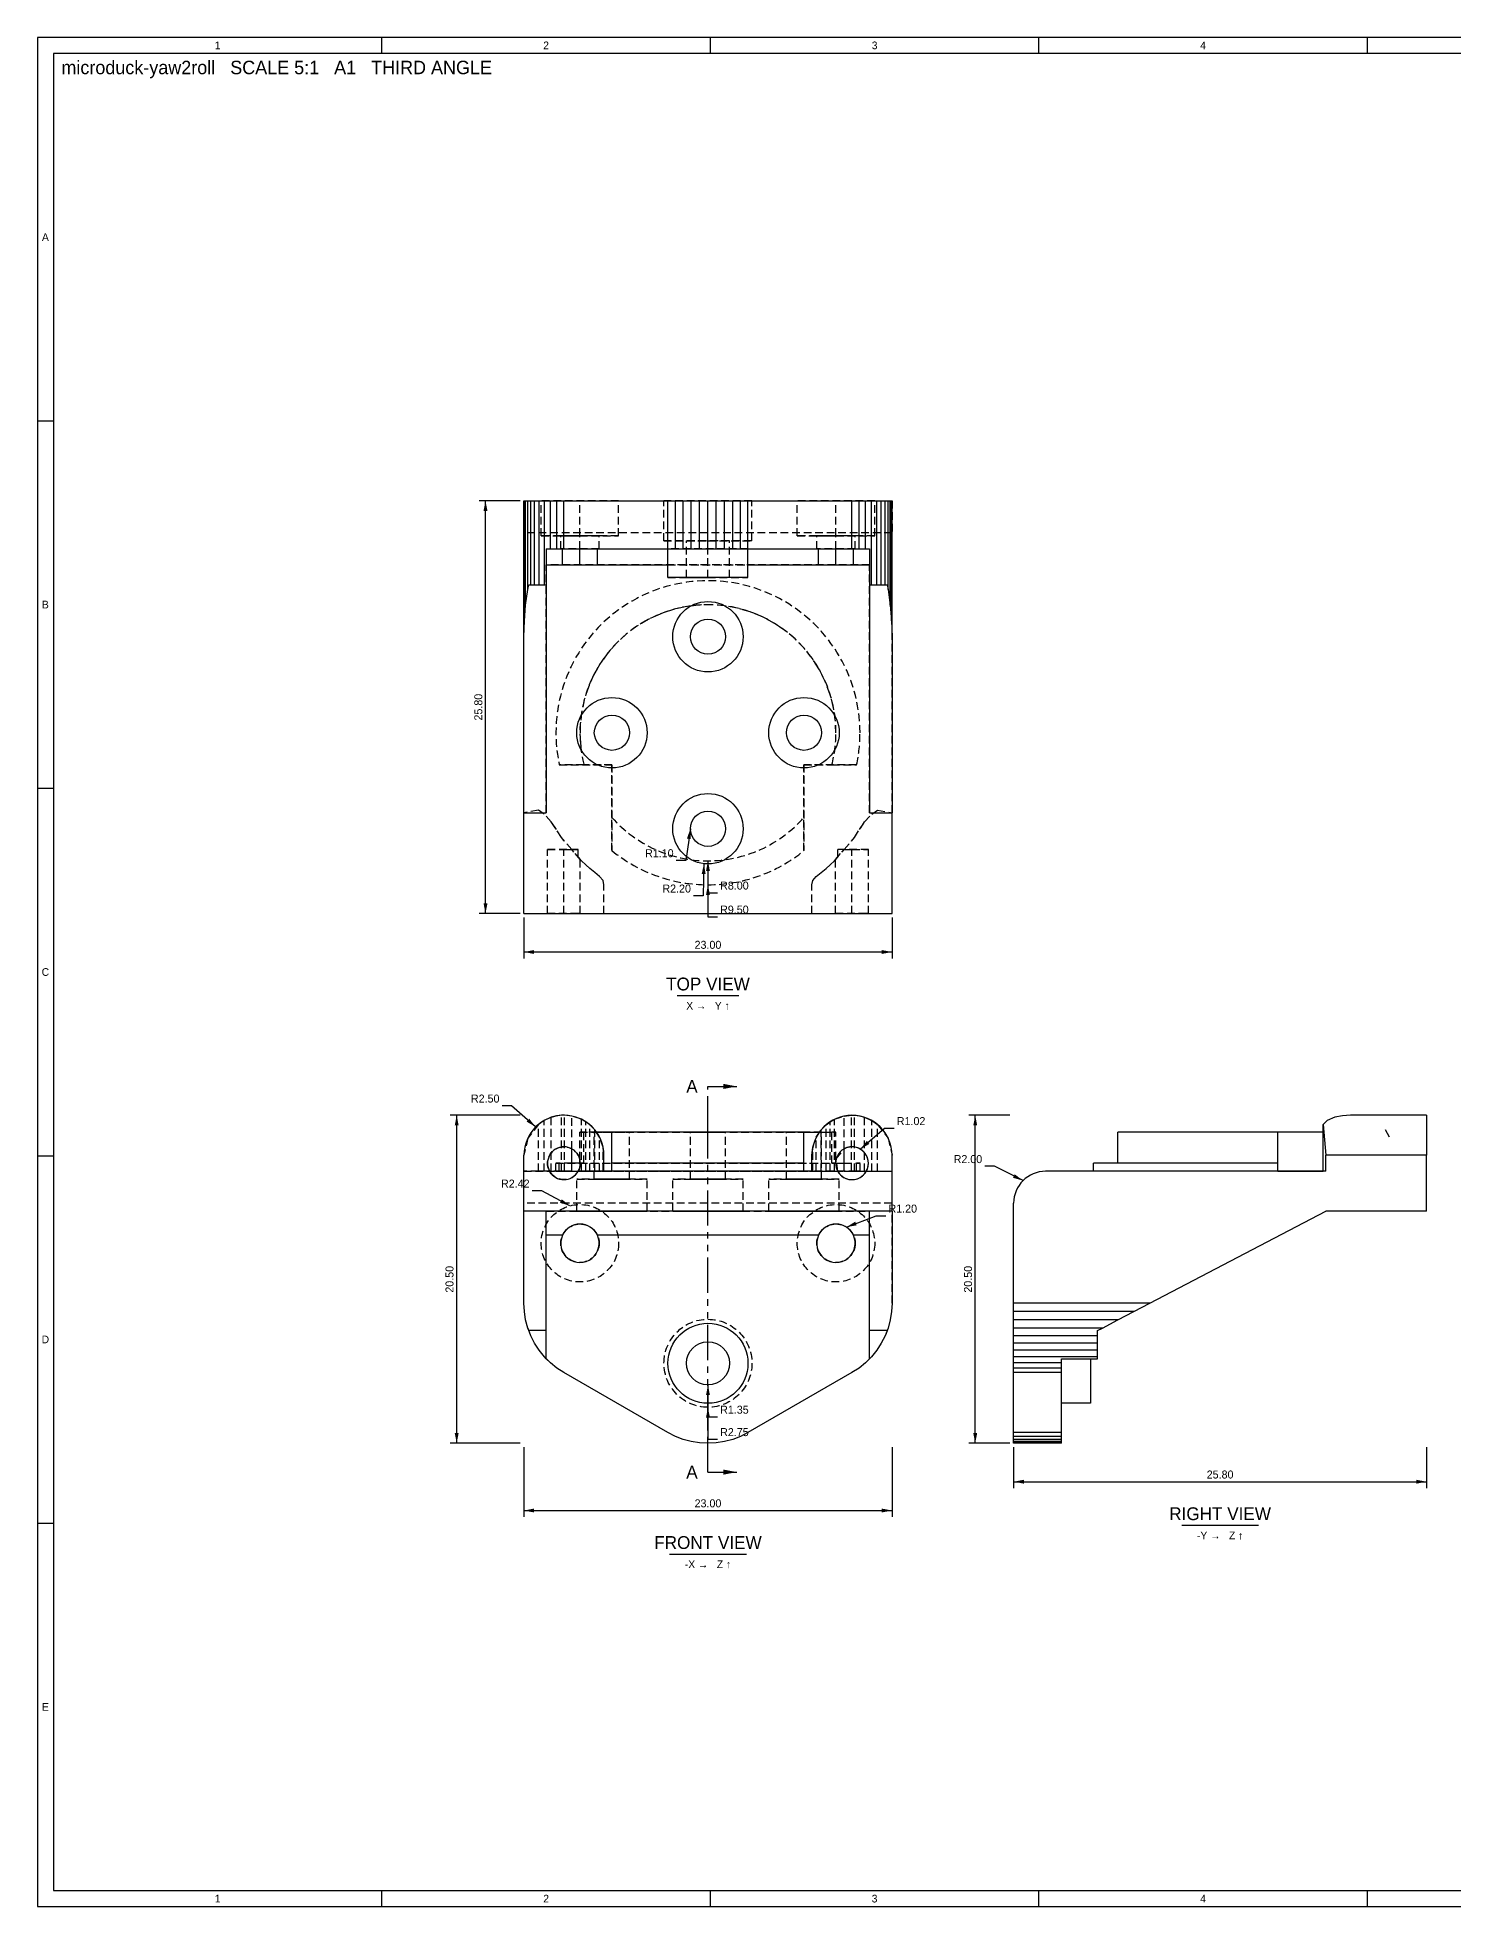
# Model space of a CAD drawing. Header units: millimetres. Extents: x 5 to 851, y 5 to 589.
# Drawn here: x 5 to 447, y 5 to 589 of the extents above; entities that cross this region are included whole.
import ezdxf
from ezdxf.enums import TextEntityAlignment as Align

# ---------------------------------------------------------------- set-up
doc = ezdxf.new("R2010")
doc.units = ezdxf.units.MM
doc.linetypes.add('HIDDEN', pattern=[3.6, 2.4, -1.2])
doc.linetypes.add('PHANTOM', pattern=[21, 11, -2, 2, -2, 2, -2])
for name, color, linetype in [('CUT', 1, 'PHANTOM'), ('CUTTHIN', 1, 'PHANTOM'), ('DIM', 3, 'CONTINUOUS'), ('FRAME', 7, 'CONTINUOUS'), ('HIDDEN', 8, 'HIDDEN'), ('TEXT', 3, 'CONTINUOUS'), ('TITLE', 7, 'CONTINUOUS'), ('VISIBLE', 7, 'CONTINUOUS')]:
    doc.layers.add(name, color=color, linetype=linetype)

msp = doc.modelspace()

# ---------------------------------------------------------------- linework, layer by layer
at = {"layer": 'CUT'}
for p, q in [((214.5, 247.25), (214.5, 261.25)), ((214.5, 261.25), (223.5, 261.25)), ((214.5, 140.75), (214.5, 154.75)), ((214.5, 140.75), (223.5, 140.75))]:
    msp.add_line(p, q, dxfattribs=at)
for points in [[(223.5, 261.25), (219.3, 262.048), (219.3, 260.452)], [(223.5, 140.75), (219.3, 141.548), (219.3, 139.952)]]:
    msp.add_solid(points, dxfattribs=at)
at = {"layer": 'CUTTHIN'}
msp.add_line((214.5, 154.75), (214.5, 247.25), dxfattribs=at)
at = {"layer": 'DIM'}
for p, q in [((155.8, 444.25), (143, 444.25)), ((145, 315.25), (145, 444.25)), ((209, 341.75), (207.567558, 331.853126)), ((207.567558, 331.853126), (204.567558, 331.853126)), ((213.241741, 330.822201), (212.98466, 320.825506)), ((214.5, 331.75), (214.5, 321.75)), ((214.5, 324.25), (214.5, 314.25)), ((214.5, 321.75), (217.5, 321.75)), ((212.98466, 320.825506), (209.98466, 320.825506)), ((155.8, 315.25), (143, 315.25)), ((157, 314.05), (157, 301.25)), ((214.5, 314.25), (217.5, 314.25)), ((272, 314.05), (272, 301.25)), ((157, 303.25), (272, 303.25)), ((155.8, 252.25), (134, 252.25)), ((136, 149.75), (136, 252.25)), ((153.168588, 255.21162), (150.168588, 255.21162)), ((160.661165, 248.588835), (153.168588, 255.21162)), ((308.8, 252.25), (296, 252.25)), ((298, 149.75), (298, 252.25)), ((262.093562, 241.670301), (269.69592, 248.166773)), ((269.69592, 248.166773), (272.69592, 248.166773)), ((303.986726, 236.297332), (300.986726, 236.297332)), ((312.928932, 231.821068), (303.986726, 236.297332)), ((162.560994, 228.641147), (159.560994, 228.641147)), ((171.38873, 223.94316), (162.560994, 228.641147)), ((257.74037, 217.299752), (267.097628, 220.827035)), ((267.097628, 220.827035), (270.097628, 220.827035)), ((214.5, 168), (214.5, 158)), ((214.5, 161), (214.5, 151)), ((214.5, 158), (217.5, 158)), ((155.8, 149.75), (134, 149.75)), ((157, 148.55), (157, 126.75)), ((214.5, 151), (217.5, 151)), ((272, 148.55), (272, 126.75)), ((308.8, 149.75), (296, 149.75)), ((310, 148.55), (310, 135.75)), ((439, 148.55), (439, 135.75)), ((310, 137.75), (439, 137.75)), ((157, 128.75), (272, 128.75))]:
    msp.add_line(p, q, dxfattribs=at)
for points in [[(145, 444.25), (144.392, 441.05), (145.608, 441.05)], [(209, 341.75), (207.939889, 338.670093), (209.143348, 338.495908)], [(213.241741, 330.822201), (212.551676, 327.638889), (213.767274, 327.607628)], [(214.5, 331.75), (213.892, 328.55), (215.108, 328.55)], [(214.5, 324.25), (213.892, 321.05), (215.108, 321.05)], [(145, 315.25), (145.608, 318.45), (144.392, 318.45)], [(157, 303.25), (160.2, 302.642), (160.2, 303.858)], [(272, 303.25), (268.8, 303.858), (268.8, 302.642)], [(136, 252.25), (135.392, 249.05), (136.608, 249.05)], [(160.661165, 248.588835), (158.666206, 251.163675), (157.860875, 250.252577)], [(298, 252.25), (297.392, 249.05), (298.608, 249.05)], [(262.093562, 241.670301), (264.921302, 243.286949), (264.131331, 244.211395)], [(312.928932, 231.821068), (310.339583, 233.797158), (309.795269, 232.709786)], [(171.38873, 223.94316), (168.849492, 225.983242), (168.278217, 224.90979)], [(257.74037, 217.299752), (260.949152, 217.859561), (260.520234, 218.997404)], [(214.5, 168), (213.892, 164.8), (215.108, 164.8)], [(214.5, 161), (213.892, 157.8), (215.108, 157.8)], [(136, 149.75), (136.608, 152.95), (135.392, 152.95)], [(298, 149.75), (298.608, 152.95), (297.392, 152.95)], [(310, 137.75), (313.2, 137.142), (313.2, 138.358)], [(439, 137.75), (435.8, 138.358), (435.8, 137.142)], [(157, 128.75), (160.2, 128.142), (160.2, 129.358)], [(272, 128.75), (268.8, 129.358), (268.8, 128.142)]]:
    msp.add_solid(points, dxfattribs=at)
at = {"layer": 'FRAME'}
for p, q in [((831, 584), (10, 584)), ((10, 584), (10, 10)), ((10, 10), (831, 10))]:
    msp.add_line(p, q, dxfattribs=at)
at = {"layer": 'HIDDEN'}
for p, q in [((157, 444.25), (157, 434.25)), ((157, 444.25), (272, 444.25)), ((186.6, 444.25), (162.4, 444.25)), ((162.4, 444.25), (167.687511, 444.25)), ((162.4, 433.25), (162.4, 444.25)), ((167.687511, 444.25), (168.486681, 444.25)), ((168.486681, 444.25), (174.5, 444.25)), ((174.5, 444.25), (180.513319, 444.25)), ((174.5, 433.25), (174.5, 444.25)), ((180.513319, 444.25), (181.312489, 444.25)), ((181.312489, 444.25), (186.6, 444.25)), ((186.6, 433.25), (186.6, 444.25)), ((228.25, 444.25), (200.75, 444.25)), ((200.75, 444.25), (214.5, 444.25)), ((200.75, 431.75), (200.75, 444.25)), ((214.5, 444.25), (228.25, 444.25)), ((214.5, 431.75), (214.5, 444.25)), ((228.25, 431.75), (228.25, 444.25)), ((266.6, 444.25), (242.4, 444.25)), ((242.4, 444.25), (247.687511, 444.25)), ((242.4, 433.25), (242.4, 444.25)), ((247.687511, 444.25), (248.486681, 444.25)), ((248.486681, 444.25), (254.5, 444.25)), ((254.5, 444.25), (260.513319, 444.25)), ((254.5, 433.25), (254.5, 444.25)), ((260.513319, 444.25), (261.312489, 444.25)), ((261.312489, 444.25), (266.6, 444.25)), ((266.6, 433.25), (266.6, 444.25)), ((272, 444.25), (272, 434.25)), ((272, 434.25), (157, 434.25)), ((157, 346.75), (157, 434.25)), ((186.6, 433.25), (162.4, 433.25)), ((162.4, 433.25), (174.5, 433.25)), ((180.5, 433.25), (168.5, 433.25)), ((168.5, 433.25), (174.5, 433.25)), ((168.5, 429.25), (168.5, 433.25)), ((174.5, 433.25), (186.6, 433.25)), ((174.5, 433.25), (180.5, 433.25)), ((174.5, 429.25), (174.5, 433.25)), ((180.5, 429.25), (180.5, 433.25)), ((266.6, 433.25), (242.4, 433.25)), ((242.4, 433.25), (254.5, 433.25)), ((260.5, 433.25), (248.5, 433.25)), ((248.5, 433.25), (254.5, 433.25)), ((248.5, 429.25), (248.5, 433.25)), ((254.5, 433.25), (266.6, 433.25)), ((254.5, 433.25), (260.5, 433.25)), ((254.5, 429.25), (254.5, 433.25)), ((260.5, 429.25), (260.5, 433.25)), ((272, 346.75), (272, 434.25)), ((164, 429.25), (164, 424.25)), ((164, 429.25), (169.045644, 429.25)), ((180.5, 429.25), (168.5, 429.25)), ((168.5, 429.25), (169.045644, 429.25)), ((179.954356, 429.25), (180.5, 429.25)), ((179.954356, 429.25), (249.045644, 429.25)), ((228.25, 431.75), (200.75, 431.75)), ((200.75, 431.75), (214.5, 431.75)), ((227, 429.25), (202, 429.25)), ((202, 429.25), (214.5, 429.25)), ((221.25, 431.75), (207.75, 431.75)), ((207.75, 431.75), (214.5, 431.75)), ((207.75, 420.25), (207.75, 431.75)), ((214.5, 431.75), (228.25, 431.75)), ((214.5, 431.75), (221.25, 431.75)), ((214.5, 420.25), (214.5, 431.75)), ((214.5, 429.25), (227, 429.25)), ((214.5, 420.25), (214.5, 429.25)), ((221.25, 420.25), (221.25, 431.75)), ((260.5, 429.25), (248.5, 429.25)), ((248.5, 429.25), (249.045644, 429.25)), ((259.954356, 429.25), (260.5, 429.25)), ((259.954356, 429.25), (265, 429.25)), ((265, 429.25), (265, 424.25)), ((164, 346.75), (164, 424.25)), ((265, 424.25), (164, 424.25)), ((202, 424.25), (227, 424.25)), ((265, 346.75), (265, 424.25)), ((158.526197, 418), (164, 418)), ((202, 420.25), (214.5, 420.25)), ((221.25, 420.25), (207.75, 420.25)), ((207.75, 420.25), (214.5, 420.25)), ((214.5, 420.25), (227, 420.25)), ((214.5, 420.25), (221.25, 420.25)), ((265, 418), (270.473803, 418)), ((199.533926, 408.844698), (195.804307, 407.112)), ((203.42174, 410.185298), (199.533926, 408.844698)), ((207.426653, 411.11963), (203.42174, 410.185298)), ((211.506332, 411.637817), (207.426653, 411.11963)), ((215.617655, 411.734383), (211.506332, 411.637817)), ((219.717164, 411.408306), (215.617655, 411.734383)), ((223.761526, 410.663033), (219.717164, 411.408306)), ((227.707993, 409.506442), (223.761526, 410.663033)), ((231.514849, 407.950759), (227.707993, 409.506442)), ((192.272305, 405.00552), (188.975254, 402.547522)), ((195.804307, 407.112), (192.272305, 405.00552)), ((235.141854, 406.012426), (231.514849, 407.950759)), ((238.550671, 403.711934), (235.141854, 406.012426)), ((241.705269, 401.073597), (238.550671, 403.711934)), ((185.948004, 399.763988), (183.222554, 396.684341)), ((188.975254, 402.547522), (185.948004, 399.763988)), ((244.572301, 398.125305), (241.705269, 401.073597)), ((247.121463, 394.898221), (244.572301, 398.125305)), ((180.827713, 393.341134), (178.788794, 389.769704)), ((183.222554, 396.684341), (180.827713, 393.341134)), ((249.325811, 391.426456), (247.121463, 394.898221)), ((251.162043, 387.746707), (249.325811, 391.426456)), ((177.127349, 386.007803), (175.86094, 382.095194)), ((178.788794, 389.769704), (177.127349, 386.007803)), ((252.61075, 383.89787), (251.162043, 387.746707)), ((175.86094, 382.095194), (175.002953, 378.073234)), ((253.65662, 379.920627), (252.61075, 383.89787)), ((254.288596, 375.85702), (253.65662, 379.920627)), ((174.562458, 373.984437), (174.544109, 369.872021)), ((175.002953, 378.073234), (174.562458, 373.984437)), ((254.5, 371.75), (254.288596, 375.85702)), ((174.544109, 369.872021), (174.948102, 365.779456)), ((168.064561, 361.75), (184.5, 361.75)), ((175.770167, 361.75), (168.064561, 361.75)), ((184.5, 361.75), (175.770167, 361.75)), ((184.5, 361.75), (184.5, 334.9227)), ((184.5, 345.292487), (184.5, 361.75)), ((260.935439, 361.75), (244.5, 361.75)), ((244.5, 361.75), (244.5, 334.9227)), ((244.5, 361.75), (253.229833, 361.75)), ((244.5, 345.292487), (244.5, 361.75)), ((253.229833, 361.75), (260.935439, 361.75)), ((161.55, 347.6), (157, 346.75)), ((161.55, 347.6), (157, 346.75)), ((163.3, 346.35), (161.55, 347.6)), ((163.3, 346.35), (161.55, 347.6)), ((165.55, 343.95), (163.3, 346.35)), ((165.55, 343.95), (163.3, 346.35)), ((184.5, 334.9227), (184.5, 345.292487)), ((244.5, 334.9227), (244.5, 345.292487)), ((263.45, 343.95), (265.7, 346.35)), ((263.45, 343.95), (265.7, 346.35)), ((265.7, 346.35), (267.45, 347.6)), ((265.7, 346.35), (267.45, 347.6)), ((267.45, 347.6), (272, 346.75)), ((267.45, 347.6), (272, 346.75)), ((168.75, 339.05), (165.55, 343.95)), ((167.15, 341.5), (165.55, 343.95)), ((168.75, 339.05), (167.15, 341.5)), ((169.65, 337.85), (168.75, 339.05)), ((169.5, 338.05), (168.75, 339.05)), ((259.35, 337.85), (260.25, 339.05)), ((259.5, 338.05), (260.25, 339.05)), ((260.25, 339.05), (263.45, 343.95)), ((260.25, 339.05), (261.85, 341.5)), ((261.85, 341.5), (263.45, 343.95)), ((173.973883, 335.25), (164.375, 335.25)), ((164.375, 335.25), (169.5, 335.25)), ((164.375, 315.25), (164.375, 335.25)), ((169.65, 337.85), (169.5, 338.05)), ((169.5, 335.25), (171.95, 335.25)), ((169.5, 315.25), (169.5, 335.25)), ((171.95, 335.25), (169.65, 337.85)), ((171.95, 335.25), (169.65, 337.85)), ((171.95, 335.25), (173.973883, 335.25)), ((174.625, 332.180328), (171.95, 335.25)), ((175, 331.75), (171.95, 335.25)), ((173.973883, 332.927512), (173.973883, 335.25)), ((175, 331.75), (173.973883, 332.927512)), ((173.973883, 332.927512), (174.625, 332.180328)), ((254, 331.75), (257.05, 335.25)), ((254, 331.75), (255.026117, 332.927512)), ((254.375, 332.180328), (257.05, 335.25)), ((255.026117, 332.927512), (254.375, 332.180328)), ((255.026117, 332.927512), (255.026117, 335.25)), ((257.05, 335.25), (255.026117, 335.25)), ((264.625, 335.25), (255.026117, 335.25)), ((257.05, 335.25), (259.35, 337.85)), ((257.05, 335.25), (259.35, 337.85)), ((257.05, 335.25), (259.5, 335.25)), ((259.35, 337.85), (259.5, 338.05)), ((259.5, 335.25), (264.625, 335.25)), ((259.5, 315.25), (259.5, 335.25)), ((264.625, 315.25), (264.625, 335.25)), ((174.625, 315.25), (174.625, 332.180328)), ((176.3, 330.5), (175, 331.75)), ((176.3, 330.5), (175, 331.75)), ((177.6, 329.3), (176.3, 330.5)), ((177.6, 329.3), (176.3, 330.5)), ((179.15, 328.05), (177.6, 329.3)), ((179.15, 328.05), (177.6, 329.3)), ((180.65, 326.85), (179.15, 328.05)), ((180.65, 326.85), (179.15, 328.05)), ((248.35, 326.85), (249.85, 328.05)), ((248.35, 326.85), (249.85, 328.05)), ((249.85, 328.05), (251.4, 329.3)), ((249.85, 328.05), (251.4, 329.3)), ((251.4, 329.3), (252.7, 330.5)), ((251.4, 329.3), (252.7, 330.5)), ((252.7, 330.5), (254, 331.75)), ((252.7, 330.5), (254, 331.75)), ((254.375, 315.25), (254.375, 332.180328)), ((181.75, 325.625), (180.65, 326.85)), ((181.75, 325.625), (180.65, 326.85)), ((182, 324.25), (181.75, 325.625)), ((182, 324.25), (181.75, 325.625)), ((182, 315.25), (182, 324.25)), ((182, 315.25), (182, 324.25)), ((247, 324.25), (247.25, 325.625)), ((247, 324.25), (247.25, 325.625)), ((247, 315.25), (247, 324.25)), ((247, 315.25), (247, 324.25)), ((247.25, 325.625), (248.35, 326.85)), ((247.25, 325.625), (248.35, 326.85)), ((157, 315.25), (169.5, 315.25)), ((165.026117, 315.25), (164.375, 315.25)), ((164.375, 315.25), (165.026117, 315.25)), ((165.026117, 315.25), (169.5, 315.25)), ((165.054426, 315.25), (165.026117, 315.25)), ((173.945574, 315.25), (165.054426, 315.25)), ((169.5, 315.25), (173.973883, 315.25)), ((169.5, 315.25), (182, 315.25)), ((173.973883, 315.25), (173.945574, 315.25)), ((173.973883, 315.25), (174.625, 315.25)), ((174.625, 315.25), (173.973883, 315.25)), ((182, 315.25), (247, 315.25)), ((247, 315.25), (259.5, 315.25)), ((255.026117, 315.25), (254.375, 315.25)), ((254.375, 315.25), (255.026117, 315.25)), ((255.026117, 315.25), (259.5, 315.25)), ((255.054426, 315.25), (255.026117, 315.25)), ((263.945574, 315.25), (255.054426, 315.25)), ((259.5, 315.25), (263.973883, 315.25)), ((259.5, 315.25), (272, 315.25)), ((263.973883, 315.25), (263.945574, 315.25)), ((263.973883, 315.25), (264.625, 315.25)), ((264.625, 315.25), (263.973883, 315.25)), ((165.55, 251.60949), (163.3, 250.604032)), ((167.15, 252.027113), (165.55, 251.60949)), ((165.55, 234.75), (165.55, 251.60949)), ((168.75, 252.22748), (167.15, 252.027113)), ((169.5, 252.25), (168.75, 252.22748)), ((168.75, 234.75), (168.75, 252.22748)), ((169.65, 252.2491), (169.5, 252.25)), ((169.65, 234.75), (169.65, 252.2491)), ((171.95, 252.007549), (169.65, 252.2491)), ((171.95, 241.751458), (171.95, 252.007549)), ((175, 250.974972), (171.95, 252.007549)), ((254, 250.974972), (257.05, 252.007549)), ((257.05, 252.007549), (259.35, 252.2491)), ((257.05, 241.751458), (257.05, 252.007549)), ((259.35, 252.2491), (259.5, 252.25)), ((259.35, 234.75), (259.35, 252.2491)), ((259.5, 252.25), (260.25, 252.22748)), ((260.25, 234.75), (260.25, 252.22748)), ((260.25, 252.22748), (261.85, 252.027113)), ((261.85, 252.027113), (263.45, 251.60949)), ((263.45, 251.60949), (265.7, 250.604032)), ((263.45, 234.75), (263.45, 251.60949)), ((161.55, 249.396113), (158.194581, 245.082682)), ((163.3, 250.604032), (161.55, 249.396113)), ((161.55, 234.75), (161.55, 249.396113)), ((163.3, 234.75), (163.3, 250.604032)), ((174.5, 247), (254.5, 247)), ((175.770167, 247), (174.5, 247)), ((174.5, 238.375), (174.5, 247)), ((175, 234.75), (175, 250.974972)), ((176.3, 250.238565), (175, 250.974972)), ((179.682706, 247), (175.770167, 247)), ((175.770167, 237.25), (175.770167, 247)), ((176.3, 234.75), (176.3, 250.238565)), ((177.6, 249.270504), (176.3, 250.238565)), ((177.6, 234.75), (177.6, 249.270504)), ((179.15, 247.695282), (177.6, 249.270504)), ((179, 247), (190, 247)), ((190, 247), (179, 247)), ((179, 232.25), (179, 247)), ((179.15, 234.75), (179.15, 247.695282)), ((180.65, 245.400442), (179.15, 247.695282)), ((180.65, 234.75), (180.65, 245.400442)), ((181.75, 242.237469), (180.65, 245.400442)), ((184.5, 234.75), (184.5, 247)), ((190, 232.25), (190, 247)), ((209, 247), (220, 247)), ((220, 247), (209, 247)), ((209, 247), (220, 247)), ((220, 247), (209, 247)), ((209, 232.25), (209, 247)), ((209, 232.25), (209, 247)), ((220, 232.25), (220, 247)), ((220, 232.25), (220, 247)), ((239, 247), (250, 247)), ((250, 247), (239, 247)), ((239, 232.25), (239, 247)), ((244.5, 234.75), (244.5, 247)), ((247.25, 242.237469), (248.35, 245.400442)), ((248.35, 245.400442), (249.85, 247.695282)), ((248.35, 234.75), (248.35, 245.400442)), ((249.317294, 247), (253.229833, 247)), ((249.85, 247.695282), (251.4, 249.270504)), ((249.85, 234.75), (249.85, 247.695282)), ((250, 232.25), (250, 247)), ((251.4, 249.270504), (252.7, 250.238565)), ((251.4, 234.75), (251.4, 249.270504)), ((252.7, 250.238565), (254, 250.974972)), ((252.7, 234.75), (252.7, 250.238565)), ((253.229833, 237.25), (253.229833, 247)), ((254.5, 247), (253.229833, 247)), ((254, 234.75), (254, 250.974972)), ((254.5, 238.375), (254.5, 247)), ((265.7, 250.604032), (267.45, 249.396113)), ((265.7, 234.75), (265.7, 250.604032)), ((267.45, 249.396113), (270.805419, 245.082682)), ((267.45, 234.75), (267.45, 249.396113)), ((158.194581, 245.082682), (157, 239.75)), ((157, 234.75), (157, 239.75)), ((181.75, 234.75), (181.75, 242.237469)), ((182, 239.75), (181.75, 242.237469)), ((247, 239.75), (247.25, 242.237469)), ((247.25, 234.75), (247.25, 242.237469)), ((254.576572, 238.673195), (257.05, 241.751458)), ((270.805419, 245.082682), (272, 239.75)), ((272, 234.75), (272, 239.75)), ((157, 224.75), (157, 234.75)), ((157, 234.75), (272, 234.75)), ((161.55, 234.75), (157, 234.75)), ((163.3, 234.75), (161.55, 234.75)), ((165.55, 234.75), (163.3, 234.75)), ((168.75, 234.75), (165.55, 234.75)), ((167, 237.25), (262, 237.25)), ((168.064561, 237.25), (167, 237.25)), ((167, 234.75), (167, 237.25)), ((167, 234.75), (262, 234.75)), ((168.064561, 234.75), (167, 234.75)), ((171.95, 237.25), (168.064561, 237.25)), ((168.064561, 234.75), (168.064561, 237.25)), ((168.064561, 234.75), (182, 234.75)), ((169.65, 234.75), (168.75, 234.75)), ((171.95, 234.75), (169.65, 234.75)), ((175, 234.75), (173.973883, 234.75)), ((175.770167, 237.25), (174.5, 237.25)), ((174.5, 237.25), (254.5, 237.25)), ((175.770167, 237.25), (174.625, 237.25)), ((176.3, 234.75), (175, 234.75)), ((177.6, 234.75), (176.3, 234.75)), ((179.15, 234.75), (177.6, 234.75)), ((180.65, 234.75), (179.15, 234.75)), ((181.75, 234.75), (180.65, 234.75)), ((182, 234.75), (181.75, 234.75)), ((244.5, 234.75), (184.5, 234.75)), ((247, 234.75), (247.25, 234.75)), ((260.935439, 234.75), (247, 234.75)), ((247.25, 234.75), (248.35, 234.75)), ((248.35, 234.75), (249.85, 234.75)), ((249.85, 234.75), (251.4, 234.75)), ((251.4, 234.75), (252.7, 234.75)), ((252.7, 234.75), (254, 234.75)), ((253.229833, 237.25), (254.375, 237.25)), ((254.5, 237.25), (253.229833, 237.25)), ((254, 234.75), (255.026117, 234.75)), ((255.026117, 234.75), (254.576572, 238.673195)), ((257.05, 237.25), (260.935439, 237.25)), ((257.05, 234.75), (259.35, 234.75)), ((259.35, 234.75), (260.25, 234.75)), ((260.25, 234.75), (263.45, 234.75)), ((260.935439, 234.75), (260.935439, 237.25)), ((262, 237.25), (260.935439, 237.25)), ((262, 234.75), (260.935439, 234.75)), ((262, 234.75), (262, 237.25)), ((263.45, 234.75), (265.7, 234.75)), ((265.7, 234.75), (267.45, 234.75)), ((267.45, 234.75), (272, 234.75)), ((272, 224.75), (272, 234.75)), ((173.5, 232.25), (195.5, 232.25)), ((195.5, 232.25), (173.5, 232.25)), ((173.5, 222.25), (173.5, 232.25)), ((179, 232.25), (190, 232.25)), ((190, 232.25), (179, 232.25)), ((195.5, 222.25), (195.5, 232.25)), ((203.5, 222.25), (203.5, 232.25)), ((203.5, 232.25), (225.5, 232.25)), ((225.5, 232.25), (203.5, 232.25)), ((203.5, 232.25), (225.5, 232.25)), ((225.5, 232.25), (203.5, 232.25)), ((203.5, 222.25), (203.5, 232.25)), ((209, 232.25), (220, 232.25)), ((220, 232.25), (209, 232.25)), ((209, 232.25), (220, 232.25)), ((220, 232.25), (209, 232.25)), ((225.5, 222.25), (225.5, 232.25)), ((225.5, 222.25), (225.5, 232.25)), ((233.5, 232.25), (255.5, 232.25)), ((255.5, 232.25), (233.5, 232.25)), ((233.5, 222.25), (233.5, 232.25)), ((239, 232.25), (250, 232.25)), ((250, 232.25), (239, 232.25)), ((255.5, 222.25), (255.5, 232.25)), ((272, 224.75), (157, 224.75)), ((157, 193.5), (157, 224.75)), ((164, 222.25), (157, 222.25)), ((164, 214.75), (164, 222.25)), ((164, 222.25), (265, 222.25)), ((173.5, 222.25), (195.5, 222.25)), ((195.5, 222.25), (173.5, 222.25)), ((225.5, 222.25), (203.5, 222.25)), ((203.5, 222.25), (203.787857, 222.25)), ((203.5, 222.25), (225.5, 222.25)), ((225.5, 222.25), (203.5, 222.25)), ((203.787857, 222.25), (204.702041, 222.25)), ((204.702041, 222.25), (224.297959, 222.25)), ((224.297959, 222.25), (225.212143, 222.25)), ((225.212143, 222.25), (225.5, 222.25)), ((233.5, 222.25), (255.5, 222.25)), ((255.5, 222.25), (233.5, 222.25)), ((272, 222.25), (265, 222.25)), ((265, 214.75), (265, 222.25)), ((272, 193.5), (272, 224.75)), ((164, 176.193114), (164, 214.75)), ((265, 176.193114), (265, 214.75)), ((159.161364, 183.331584), (158.223587, 185.774575)), ((270.776413, 185.774575), (269.838636, 183.331584)), ((165.271735, 174.921379), (163.421379, 176.771735)), ((265.578621, 176.771735), (263.728265, 174.921379))]:
    msp.add_line(p, q, dxfattribs=at)
for centre, radius in [((169.5, 237.25), 5.125), ((174.5, 212.25), 12.1), ((174.5, 212.25), 12.1), ((254.5, 212.25), 12.1), ((254.5, 212.25), 12.1), ((174.5, 212.25), 6), ((254.5, 212.25), 6), ((214.5, 174.75), 13.75), ((214.5, 174.75), 13.75)]:
    msp.add_circle(centre, radius, dxfattribs=at)
for centre, radius, start, end in [((214.5, 371.75), 47.5, 0, 192.153197), ((214.5, 371.75), 47.5, 0, 192.153197), ((214.5, 371.75), 40, 0, 194.477512), ((214.5, 371.75), 40, 345.522488, 360), ((214.5, 371.75), 40, 345.522488, 360), ((214.5, 371.75), 47.5, 347.846803, 360), ((214.5, 371.75), 47.5, 347.846803, 360), ((214.5, 371.75), 40, 221.409622, 318.590378), ((214.5, 371.75), 40, 221.409622, 318.590378), ((214.5, 371.75), 47.5, 230.833289, 309.166711), ((214.5, 371.75), 47.5, 230.833289, 309.166711), ((259.5, 237.25), 5.125, 90, 118.558042)]:
    msp.add_arc(centre, radius, start, end, dxfattribs=at)
at = {"layer": 'TEXT'}
for p, q in [((204.9, 289.65), (224.1, 289.65)), ((362.5, 124.15), (386.5, 124.15)), ((202.5, 115.15), (226.5, 115.15))]:
    msp.add_line(p, q, dxfattribs=at)
at = {"layer": 'TITLE'}
for p, q in [((836, 589), (5, 589)), ((5, 589), (5, 5)), ((112.625, 584), (112.625, 589)), ((215.25, 584), (215.25, 589)), ((317.875, 584), (317.875, 589)), ((420.5, 584), (420.5, 589)), ((5, 469.2), (10, 469.2)), ((5, 354.4), (10, 354.4)), ((5, 239.6), (10, 239.6)), ((5, 124.8), (10, 124.8)), ((112.625, 5), (112.625, 10)), ((215.25, 5), (215.25, 10)), ((317.875, 5), (317.875, 10)), ((420.5, 5), (420.5, 10)), ((5, 5), (836, 5))]:
    msp.add_line(p, q, dxfattribs=at)
at = {"layer": 'VISIBLE'}
for p, q in [((157, 401.721319), (157, 444.25)), ((157, 444.25), (157.136953, 444.25)), ((157.136953, 406.7179), (157.136953, 444.25)), ((157.136953, 444.25), (157.54631, 444.25)), ((157.54631, 411.659737), (157.54631, 444.25)), ((157.54631, 444.25), (158.223587, 444.25)), ((158.223587, 416.492686), (158.223587, 444.25)), ((158.223587, 444.25), (159.161364, 444.25)), ((159.161364, 418), (159.161364, 444.25)), ((159.161364, 444.25), (160.349365, 444.25)), ((160.349365, 444.25), (161.774575, 444.25)), ((160.349365, 418), (160.349365, 444.25)), ((161.774575, 444.25), (163.421379, 444.25)), ((161.774575, 418), (161.774575, 444.25)), ((163.421379, 444.25), (165.271735, 444.25)), ((163.421379, 418), (163.421379, 444.25)), ((165.271735, 429.25), (165.271735, 444.25)), ((165.271735, 444.25), (167.305369, 444.25)), ((167.305369, 444.25), (169.5, 444.25)), ((167.305369, 429.25), (167.305369, 444.25)), ((169.5, 444.25), (202, 444.25)), ((169.5, 429.25), (169.5, 444.25)), ((202, 444.25), (204.331584, 444.25)), ((202, 429.25), (202, 444.25)), ((204.331584, 444.25), (206.774575, 444.25)), ((204.331584, 429.25), (204.331584, 444.25)), ((206.774575, 444.25), (209.302208, 444.25)), ((206.774575, 429.25), (206.774575, 444.25)), ((209.302208, 444.25), (211.886788, 444.25)), ((209.302208, 429.25), (209.302208, 444.25)), ((211.886788, 444.25), (214.5, 444.25)), ((211.886788, 429.25), (211.886788, 444.25)), ((214.5, 444.25), (217.113212, 444.25)), ((214.5, 429.25), (214.5, 444.25)), ((217.113212, 444.25), (219.697792, 444.25)), ((217.113212, 429.25), (217.113212, 444.25)), ((219.697792, 444.25), (222.225425, 444.25)), ((219.697792, 429.25), (219.697792, 444.25)), ((222.225425, 444.25), (224.668416, 444.25)), ((222.225425, 429.25), (222.225425, 444.25)), ((224.668416, 444.25), (227, 444.25)), ((224.668416, 429.25), (224.668416, 444.25)), ((227, 444.25), (259.5, 444.25)), ((227, 429.25), (227, 444.25)), ((259.5, 444.25), (261.694631, 444.25)), ((259.5, 429.25), (259.5, 444.25)), ((261.694631, 444.25), (263.728265, 444.25)), ((261.694631, 429.25), (261.694631, 444.25)), ((263.728265, 444.25), (265.578621, 444.25)), ((263.728265, 429.25), (263.728265, 444.25)), ((265.578621, 444.25), (267.225425, 444.25)), ((265.578621, 418), (265.578621, 444.25)), ((267.225425, 444.25), (268.650635, 444.25)), ((267.225425, 418), (267.225425, 444.25)), ((268.650635, 444.25), (269.838636, 444.25)), ((268.650635, 418), (268.650635, 444.25)), ((269.838636, 444.25), (270.776413, 444.25)), ((269.838636, 418), (269.838636, 444.25)), ((270.776413, 444.25), (271.45369, 444.25)), ((270.776413, 416.492686), (270.776413, 444.25)), ((271.45369, 444.25), (271.863047, 444.25)), ((271.45369, 411.659737), (271.45369, 444.25)), ((271.863047, 444.25), (272, 444.25)), ((271.863047, 406.7179), (271.863047, 444.25)), ((272, 401.721319), (272, 444.25)), ((164, 429.25), (164, 418)), ((164, 429.25), (165.271735, 429.25)), ((165.271735, 429.25), (167.305369, 429.25)), ((167.305369, 429.25), (169.5, 429.25)), ((169.045644, 424.25), (169.045644, 429.25)), ((169.5, 429.25), (202, 429.25)), ((174.5, 424.25), (174.5, 429.25)), ((179.954356, 424.25), (179.954356, 429.25)), ((202, 429.25), (204.331584, 429.25)), ((202, 420.25), (202, 429.25)), ((204.331584, 429.25), (206.774575, 429.25)), ((206.774575, 429.25), (209.302208, 429.25)), ((209.302208, 429.25), (211.886788, 429.25)), ((211.886788, 429.25), (214.5, 429.25)), ((214.5, 429.25), (217.113212, 429.25)), ((217.113212, 429.25), (219.697792, 429.25)), ((219.697792, 429.25), (222.225425, 429.25)), ((222.225425, 429.25), (224.668416, 429.25)), ((224.668416, 429.25), (227, 429.25)), ((227, 429.25), (259.5, 429.25)), ((227, 420.25), (227, 429.25)), ((249.045644, 424.25), (249.045644, 429.25)), ((254.5, 424.25), (254.5, 429.25)), ((259.5, 429.25), (261.694631, 429.25)), ((259.954356, 424.25), (259.954356, 429.25)), ((261.694631, 429.25), (263.728265, 429.25)), ((263.728265, 429.25), (265, 429.25)), ((265, 429.25), (265, 418)), ((164, 424.25), (169.045644, 424.25)), ((169.045644, 424.25), (174.5, 424.25)), ((174.5, 424.25), (179.954356, 424.25)), ((179.954356, 424.25), (202, 424.25)), ((227, 424.25), (249.045644, 424.25)), ((249.045644, 424.25), (254.5, 424.25)), ((254.5, 424.25), (259.954356, 424.25)), ((259.954356, 424.25), (265, 424.25)), ((157.54631, 411.659737), (158.223587, 416.492686)), ((158.223587, 416.492686), (158.526197, 418)), ((158.526197, 418), (159.161364, 418)), ((159.161364, 418), (160.349365, 418)), ((160.349365, 418), (161.774575, 418)), ((161.774575, 418), (163.421379, 418)), ((163.421379, 418), (164, 418)), ((164, 418), (164, 346.75)), ((227, 420.25), (202, 420.25)), ((265, 418), (265.578621, 418)), ((265, 418), (265, 346.75)), ((265.578621, 418), (267.225425, 418)), ((267.225425, 418), (268.650635, 418)), ((268.650635, 418), (269.838636, 418)), ((269.838636, 418), (270.473803, 418)), ((270.473803, 418), (270.776413, 416.492686)), ((270.776413, 416.492686), (271.45369, 411.659737)), ((157.136953, 406.7179), (157.54631, 411.659737)), ((271.45369, 411.659737), (271.863047, 406.7179)), ((157, 401.721319), (157.136953, 406.7179)), ((271.863047, 406.7179), (272, 401.721319)), ((157, 346.75), (157, 401.721319)), ((272, 401.721319), (272, 346.75)), ((157, 315.25), (157, 346.75)), ((157, 346.75), (164, 346.75)), ((265, 346.75), (272, 346.75)), ((272, 315.25), (272, 346.75)), ((157, 315.25), (272, 315.25)), ((410.3, 251.60949), (407.9, 250.604032)), ((412.75, 252.027113), (410.3, 251.60949)), ((415.2, 252.22748), (412.75, 252.027113)), ((416.2, 252.25), (415.2, 252.22748)), ((416.4, 252.2491), (416.2, 252.25)), ((439, 252.25), (416.2, 252.25)), ((439, 252.25), (439, 239.75)), ((184.5, 247), (179.682706, 247)), ((244.5, 247), (184.5, 247)), ((184.5, 237.25), (184.5, 247)), ((244.5, 237.25), (244.5, 247)), ((244.5, 247), (249.317294, 247)), ((382.5, 247), (342.5, 247)), ((342.5, 237.25), (342.5, 247)), ((392.5, 247), (382.5, 247)), ((406.65, 247), (392.5, 247)), ((392.5, 237.25), (392.5, 247)), ((407.9, 250.604032), (406.65, 249.396113)), ((406.65, 249.396113), (407.5, 239.75)), ((406.65, 234.75), (406.65, 249.396113)), ((427.4, 245.400442), (426.2, 247.695282)), ((157, 222.25), (157, 239.75)), ((171.95, 234.75), (171.95, 241.751458)), ((182, 234.75), (182, 239.75)), ((247, 234.75), (247, 239.75)), ((257.05, 234.75), (257.05, 241.751458)), ((272, 222.25), (272, 239.75)), ((407.5, 234.75), (407.5, 239.75)), ((439, 239.75), (407.5, 239.75)), ((439, 222.25), (439, 239.75)), ((174.625, 237.25), (171.95, 237.25)), ((171.95, 234.75), (173.973883, 234.75)), ((174.5, 237.25), (174.5, 238.375)), ((247, 234.75), (182, 234.75)), ((182, 234.75), (184.5, 234.75)), ((244.5, 237.25), (184.5, 237.25)), ((184.5, 234.75), (184.5, 237.25)), ((244.5, 234.75), (244.5, 237.25)), ((247, 234.75), (244.5, 234.75)), ((254.375, 237.25), (257.05, 237.25)), ((254.5, 237.25), (254.5, 238.375)), ((257.05, 234.75), (255.026117, 234.75)), ((407.5, 234.75), (320, 234.75)), ((382.5, 237.25), (335, 237.25)), ((335, 234.75), (335, 237.25)), ((392.5, 237.25), (382.5, 237.25)), ((392.5, 234.75), (392.5, 237.25)), ((392.5, 234.75), (406.65, 234.75)), ((157, 193.5), (157, 222.25)), ((272, 222.25), (157, 222.25)), ((164, 184.98625), (164, 222.25)), ((265, 184.98625), (265, 222.25)), ((272, 222.25), (272, 193.5)), ((310, 193.5), (310, 224.75)), ((352.528681, 193.5), (407.5, 222.25)), ((410, 222.25), (407.5, 222.25)), ((439, 222.25), (407.5, 222.25)), ((169.045644, 214.75), (164, 214.75)), ((249.045644, 214.75), (179.954356, 214.75)), ((265, 214.75), (259.954356, 214.75)), ((157.136953, 190.886788), (157, 193.5)), ((272, 193.5), (271.863047, 190.886788)), ((352.528681, 193.5), (310, 193.5)), ((310, 190.886788), (310, 193.5)), ((347.5321, 190.886788), (352.528681, 193.5)), ((157.54631, 188.302208), (157.136953, 190.886788)), ((158.223587, 185.774575), (157.54631, 188.302208)), ((271.45369, 188.302208), (270.776413, 185.774575)), ((271.863047, 190.886788), (271.45369, 188.302208)), ((347.5321, 190.886788), (310, 190.886788)), ((310, 188.302208), (310, 190.886788)), ((342.590263, 188.302208), (310, 188.302208)), ((310, 185.774575), (310, 188.302208)), ((337.757314, 185.774575), (342.590263, 188.302208)), ((342.590263, 188.302208), (347.5321, 190.886788)), ((158.526197, 184.98625), (158.223587, 185.774575)), ((159.161364, 183.331584), (158.526197, 184.98625)), ((164, 184.98625), (158.526197, 184.98625)), ((160.349365, 181), (159.161364, 183.331584)), ((164, 176.193114), (164, 184.98625)), ((270.473803, 184.98625), (265, 184.98625)), ((265, 176.193114), (265, 184.98625)), ((269.838636, 183.331584), (268.650635, 181)), ((270.473803, 184.98625), (269.838636, 183.331584)), ((270.776413, 185.774575), (270.473803, 184.98625)), ((337.757314, 185.774575), (310, 185.774575)), ((310, 183.331584), (310, 185.774575)), ((336.25, 183.331584), (310, 183.331584)), ((310, 181), (310, 183.331584)), ((336.25, 184.98625), (337.757314, 185.774575)), ((336.25, 183.331584), (336.25, 184.98625)), ((336.25, 181), (336.25, 183.331584)), ((161.774575, 178.805369), (160.349365, 181)), ((163.421379, 176.771735), (161.774575, 178.805369)), ((164, 176.193114), (163.421379, 176.771735)), ((165.271735, 174.921379), (164, 176.193114)), ((265, 176.193114), (263.728265, 174.921379)), ((265.578621, 176.771735), (265, 176.193114)), ((267.225425, 178.805369), (265.578621, 176.771735)), ((268.650635, 181), (267.225425, 178.805369)), ((336.25, 181), (310, 181)), ((310, 178.805369), (310, 181)), ((336.25, 178.805369), (310, 178.805369)), ((310, 176.771735), (310, 178.805369)), ((336.25, 176.771735), (310, 176.771735)), ((310, 174.921379), (310, 176.771735)), ((325, 174.921379), (325, 176.193114)), ((325, 176.193114), (336.25, 176.193114)), ((334, 176.193114), (334, 162.25)), ((336.25, 178.805369), (336.25, 181)), ((336.25, 176.771735), (336.25, 178.805369)), ((336.25, 176.193114), (336.25, 176.771735)), ((167.305369, 173.274575), (165.271735, 174.921379)), ((169.5, 171.849365), (167.305369, 173.274575)), ((202, 153.099365), (169.5, 171.849365)), ((259.5, 171.849365), (227, 153.099365)), ((261.694631, 173.274575), (259.5, 171.849365)), ((263.728265, 174.921379), (261.694631, 173.274575)), ((325, 174.921379), (310, 174.921379)), ((310, 173.274575), (310, 174.921379)), ((325, 173.274575), (310, 173.274575)), ((310, 171.849365), (310, 173.274575)), ((325, 171.849365), (310, 171.849365)), ((310, 153.099365), (310, 171.849365)), ((325, 173.274575), (325, 174.921379)), ((325, 171.849365), (325, 173.274575)), ((325, 153.099365), (325, 171.849365)), ((334, 162.25), (325, 162.25)), ((204.331584, 151.911364), (202, 153.099365)), ((206.774575, 150.973587), (204.331584, 151.911364)), ((224.668416, 151.911364), (222.225425, 150.973587)), ((227, 153.099365), (224.668416, 151.911364)), ((325, 153.099365), (310, 153.099365)), ((310, 151.911364), (310, 153.099365)), ((325, 151.911364), (310, 151.911364)), ((310, 150.973587), (310, 151.911364)), ((325, 151.911364), (325, 153.099365)), ((325, 150.973587), (325, 151.911364)), ((209.302208, 150.29631), (206.774575, 150.973587)), ((211.886788, 149.886953), (209.302208, 150.29631)), ((214.5, 149.75), (211.886788, 149.886953)), ((217.113212, 149.886953), (214.5, 149.75)), ((219.697792, 150.29631), (217.113212, 149.886953)), ((222.225425, 150.973587), (219.697792, 150.29631)), ((325, 150.973587), (310, 150.973587)), ((310, 150.29631), (310, 150.973587)), ((325, 150.29631), (310, 150.29631)), ((310, 149.886953), (310, 150.29631)), ((325, 149.886953), (310, 149.886953)), ((310, 149.75), (310, 149.886953)), ((325, 149.75), (310, 149.75)), ((325, 150.29631), (325, 150.973587)), ((325, 149.886953), (325, 150.29631)), ((325, 149.75), (325, 149.886953))]:
    msp.add_line(p, q, dxfattribs=at)
for centre, radius in [((214.5, 401.75), 11), ((214.5, 401.75), 5.5), ((184.5, 371.75), 11), ((244.5, 371.75), 11), ((184.5, 371.75), 5.5), ((244.5, 371.75), 5.5), ((214.5, 341.75), 11), ((214.5, 341.75), 5.5), ((214.5, 174.75), 12.5), ((214.5, 174.75), 6.75)]:
    msp.add_circle(centre, radius, dxfattribs=at)
for centre, radius, start, end in [((169.5, 239.75), 12.5, 90, 180), ((169.5, 239.75), 12.5, 0, 90), ((259.5, 239.75), 12.5, 90, 180), ((259.5, 239.75), 12.5, 0, 90), ((169.5, 237.25), 5.125, 150.803596, 209.196404), ((169.5, 237.25), 5.125, 90, 150.803596), ((169.5, 237.25), 5.125, 29.196404, 90), ((169.5, 237.25), 5.125, 330.803596, 29.196404), ((259.5, 237.25), 5.125, 150.803596, 209.196404), ((259.5, 237.25), 5.125, 90, 150.803596), ((259.5, 237.25), 5.125, 209.196404, 90), ((259.5, 237.25), 5.125, 29.196404, 90), ((259.5, 237.25), 5.125, 330.803596, 29.196404), ((169.5, 237.25), 5.125, 209.196404, 209.838766), ((169.5, 237.25), 5.125, 209.838766, 330.161234), ((169.5, 237.25), 5.125, 330.161234, 330.803596), ((259.5, 237.25), 5.125, 209.196404, 209.838766), ((259.5, 237.25), 5.125, 209.838766, 330.161234), ((259.5, 237.25), 5.125, 330.161234, 330.803596), ((320, 224.75), 10, 90, 180), ((174.5, 212.25), 6, 24.624318, 155.375682), ((254.5, 212.25), 6, 90, 155.375682), ((254.5, 212.25), 6, 24.624318, 90), ((174.5, 212.25), 6, 155.375682, 24.624318), ((254.5, 212.25), 6, 155.375682, 24.624318)]:
    msp.add_arc(centre, radius, start, end, dxfattribs=at)

# ---------------------------------------------------------------- texts
at = {"layer": 'TEXT'}
for s, height, p in [('microduck-yaw2roll   SCALE 5:1   A1   THIRD ANGLE', 4.2, (12.5, 577.5)), ('R8.00', 2.5, (218.3, 322.75)), ('R9.50', 2.5, (218.3, 315.25)), ('R1.02', 2.5, (273.49592, 249.166773)), ('R1.20', 2.5, (270.897628, 221.827035)), ('R1.35', 2.5, (218.3, 159)), ('R2.75', 2.5, (218.3, 152))]:
    msp.add_text(s, height=height, dxfattribs=at).set_placement(p)
for s, p in [('25.80', (144, 379.75)), ('20.50', (135, 201)), ('20.50', (297, 201))]:
    msp.add_text(s, height=2.5, rotation=90, dxfattribs=at).set_placement(p, align=Align.CENTER)
for s, p in [('R1.10', (203.767558, 332.853126)), ('R2.20', (209.18466, 321.825506)), ('R2.50', (149.368588, 256.21162)), ('R2.00', (300.186726, 237.297332)), ('R2.42', (158.760994, 229.641147))]:
    msp.add_text(s, height=2.5, dxfattribs=at).set_placement(p, align=Align.RIGHT)
for s, height, p in [('23.00', 2.5, (214.5, 304.25)), ('TOP VIEW', 4, (214.5, 291.25)), ('X →   Y ↑', 2.4, (214.5, 285.25)), ('25.80', 2.5, (374.5, 138.75)), ('23.00', 2.5, (214.5, 129.75)), ('RIGHT VIEW', 4, (374.5, 125.75)), ('FRONT VIEW', 4, (214.5, 116.75)), ('-Y →   Z ↑', 2.4, (374.5, 119.75)), ('-X →   Z ↑', 2.4, (214.5, 110.75))]:
    msp.add_text(s, height=height, dxfattribs=at).set_placement(p, align=Align.CENTER)
for p in [(209.5, 261.25), (209.5, 140.75)]:
    msp.add_text('A', height=4, dxfattribs=at).set_placement(p, align=Align.MIDDLE_CENTER)
at = {"layer": 'TITLE'}
for s, p in [('1', (61.3125, 586.5)), ('2', (163.9375, 586.5)), ('3', (266.5625, 586.5)), ('4', (369.1875, 586.5)), ('A', (7.5, 526.6)), ('B', (7.5, 411.8)), ('C', (7.5, 297)), ('D', (7.5, 182.2)), ('E', (7.5, 67.4)), ('1', (61.3125, 7.5)), ('2', (163.9375, 7.5)), ('3', (266.5625, 7.5)), ('4', (369.1875, 7.5))]:
    msp.add_text(s, height=2.4, dxfattribs=at).set_placement(p, align=Align.MIDDLE_CENTER)

doc.saveas('drawing.dxf')
